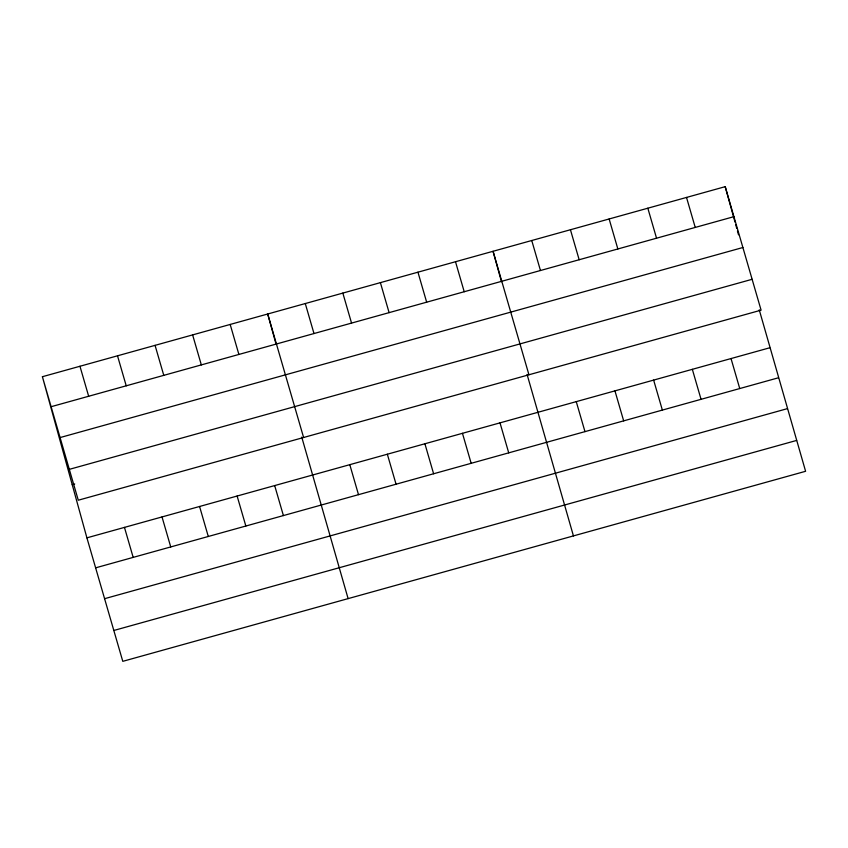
<?xml version="1.0" encoding="UTF-8"?>
<svg xmlns="http://www.w3.org/2000/svg" width="848" height="848" viewBox="0 0 848 848"><rect width="100%" height="100%" fill="white"/><g stroke="black" fill="none" stroke-linecap="round" stroke-linejoin="round"><path stroke-width="1.27" d="M42.4 376.713L725.21 186.666L761.091 310.156L78.281 500.214L42.4 376.713L86.909 537.844L122.79 661.334L805.6 471.287L759.236 309.806M51.113 406.711L733.933 216.664M60.081 437.568L742.89 247.51M69.313 469.357L752.123 279.299M72.218 484.674L74.719 483.975M86.909 537.844L769.719 347.786M95.623 567.842L778.432 377.784M104.59 598.688L787.4 408.641M113.823 630.477L796.632 440.43M686.52 197.436L695.233 227.434M731.029 358.556L739.742 388.554M647.83 208.205L656.543 238.203M692.339 369.325L701.052 399.323M609.14 218.975L617.853 248.973M653.638 380.095L662.362 410.093M570.439 229.744L579.163 259.742M614.948 390.864L623.662 420.862M531.749 240.514L540.462 270.512M576.258 401.634L584.972 431.632M528.94 374.774L493.059 251.284L501.454 281.663M573.439 535.904L527.074 374.424M455.503 261.735L464.216 291.733M500.013 422.866L508.726 452.853M417.947 272.187L426.661 302.185M462.457 433.317L471.17 463.315M380.392 282.638L389.105 312.636M424.901 443.769L433.614 473.767M342.836 293.09L351.549 323.088M387.345 454.221L396.058 484.219M305.28 303.542L313.993 333.54M349.789 464.672L358.503 494.67M303.605 437.494L267.724 314.004L276.119 344.383M348.115 598.614L301.75 437.144M230.179 324.455L238.892 354.443M274.678 485.575L283.402 515.573M192.623 334.907L201.336 364.905M237.122 496.027L245.846 526.025M155.067 345.359L163.781 375.357M199.577 506.479L208.29 536.477M117.512 355.81L126.225 385.808M162.021 516.941L170.734 546.928M79.956 366.262L88.669 396.26M124.465 527.392L133.178 557.39M725.21 186.666L735.004 222.112M735.704 224.646L736.753 228.441M737.453 230.974L738.502 234.769"/></g></svg>
